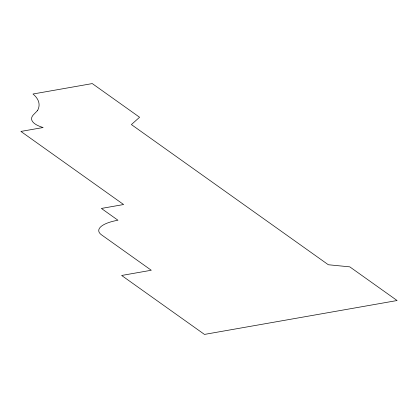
<?xml version="1.0" encoding="UTF-8"?>
<svg xmlns="http://www.w3.org/2000/svg" width="418" height="418" viewBox="0 0 418 418"><rect width="100%" height="100%" fill="white"/><g stroke="black" fill="none" stroke-linecap="round" stroke-linejoin="round"><path stroke-width="0.63" d="M37.526 110.556L33.278 114.955A38.566 12.749 -1.8 0 0 43.127 127.521L20.9 131.43L123.613 204.533L101.386 208.441L117.954 220.234A32.479 10.732 -1.8 0 0 101.574 234.879L151.274 270.253L121.638 275.467L204.47 334.416L397.1 300.526L349.788 266.856L328.344 264.751L131.393 124.574L139.581 117.254L92.273 83.584L33.001 94.008A94.62 31.272 -1.8 0 1 37.526 110.556"/></g></svg>
